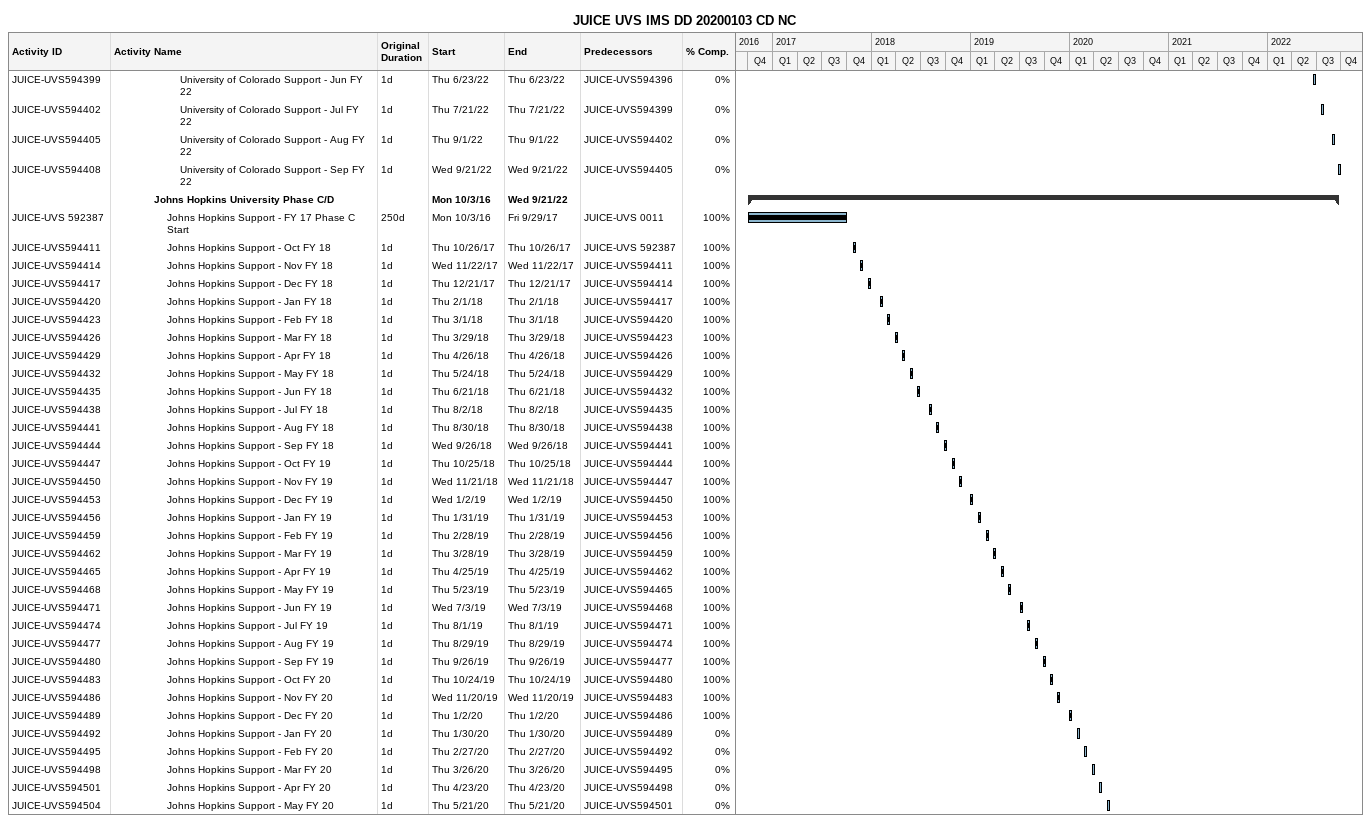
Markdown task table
JUICE UVS IMS DD 20200103 CD NC

| ID | Level | Task | Original duration | Start | Finish | Predecessors | % complete |
|---|---|---|---|---|---|---|---|
| JUICE-UVS594399 | 6 | University of Colorado Support - Jun FY 22 | 1d | 2022-06-23 | 2022-06-23 | JUICE-UVS594396 | 0 |
| JUICE-UVS594402 | 6 | University of Colorado Support - Jul FY 22 | 1d | 2022-07-21 | 2022-07-21 | JUICE-UVS594399 | 0 |
| JUICE-UVS594405 | 6 | University of Colorado Support - Aug FY 22 | 1d | 2022-09-01 | 2022-09-01 | JUICE-UVS594402 | 0 |
| JUICE-UVS594408 | 6 | University of Colorado Support - Sep FY 22 | 1d | 2022-09-21 | 2022-09-21 | JUICE-UVS594405 | 0 |
|  | 4 | **Johns Hopkins University Phase C/D** |  | 2016-10-03 | 2022-09-21 |  |  |
| JUICE-UVS 592387 | 5 | Johns Hopkins Support - FY 17 Phase C Start | 250d | 2016-10-03 | 2017-09-29 | JUICE-UVS 0011 | 100 |
| JUICE-UVS594411 | 5 | Johns Hopkins Support - Oct FY 18 | 1d | 2017-10-26 | 2017-10-26 | JUICE-UVS 592387 | 100 |
| JUICE-UVS594414 | 5 | Johns Hopkins Support - Nov FY 18 | 1d | 2017-11-22 | 2017-11-22 | JUICE-UVS594411 | 100 |
| JUICE-UVS594417 | 5 | Johns Hopkins Support - Dec FY 18 | 1d | 2017-12-21 | 2017-12-21 | JUICE-UVS594414 | 100 |
| JUICE-UVS594420 | 5 | Johns Hopkins Support - Jan FY 18 | 1d | 2018-02-01 | 2018-02-01 | JUICE-UVS594417 | 100 |
| JUICE-UVS594423 | 5 | Johns Hopkins Support - Feb FY 18 | 1d | 2018-03-01 | 2018-03-01 | JUICE-UVS594420 | 100 |
| JUICE-UVS594426 | 5 | Johns Hopkins Support - Mar FY 18 | 1d | 2018-03-29 | 2018-03-29 | JUICE-UVS594423 | 100 |
| JUICE-UVS594429 | 5 | Johns Hopkins Support - Apr FY 18 | 1d | 2018-04-26 | 2018-04-26 | JUICE-UVS594426 | 100 |
| JUICE-UVS594432 | 5 | Johns Hopkins Support - May FY 18 | 1d | 2018-05-24 | 2018-05-24 | JUICE-UVS594429 | 100 |
| JUICE-UVS594435 | 5 | Johns Hopkins Support - Jun FY 18 | 1d | 2018-06-21 | 2018-06-21 | JUICE-UVS594432 | 100 |
| JUICE-UVS594438 | 5 | Johns Hopkins Support - Jul FY 18 | 1d | 2018-08-02 | 2018-08-02 | JUICE-UVS594435 | 100 |
| JUICE-UVS594441 | 5 | Johns Hopkins Support - Aug FY 18 | 1d | 2018-08-30 | 2018-08-30 | JUICE-UVS594438 | 100 |
| JUICE-UVS594444 | 5 | Johns Hopkins Support - Sep FY 18 | 1d | 2018-09-26 | 2018-09-26 | JUICE-UVS594441 | 100 |
| JUICE-UVS594447 | 5 | Johns Hopkins Support - Oct FY 19 | 1d | 2018-10-25 | 2018-10-25 | JUICE-UVS594444 | 100 |
| JUICE-UVS594450 | 5 | Johns Hopkins Support - Nov FY 19 | 1d | 2018-11-21 | 2018-11-21 | JUICE-UVS594447 | 100 |
| JUICE-UVS594453 | 5 | Johns Hopkins Support - Dec FY 19 | 1d | 2019-01-02 | 2019-01-02 | JUICE-UVS594450 | 100 |
| JUICE-UVS594456 | 5 | Johns Hopkins Support - Jan FY 19 | 1d | 2019-01-31 | 2019-01-31 | JUICE-UVS594453 | 100 |
| JUICE-UVS594459 | 5 | Johns Hopkins Support - Feb FY 19 | 1d | 2019-02-28 | 2019-02-28 | JUICE-UVS594456 | 100 |
| JUICE-UVS594462 | 5 | Johns Hopkins Support - Mar FY 19 | 1d | 2019-03-28 | 2019-03-28 | JUICE-UVS594459 | 100 |
| JUICE-UVS594465 | 5 | Johns Hopkins Support - Apr FY 19 | 1d | 2019-04-25 | 2019-04-25 | JUICE-UVS594462 | 100 |
| JUICE-UVS594468 | 5 | Johns Hopkins Support - May FY 19 | 1d | 2019-05-23 | 2019-05-23 | JUICE-UVS594465 | 100 |
| JUICE-UVS594471 | 5 | Johns Hopkins Support - Jun FY 19 | 1d | 2019-07-03 | 2019-07-03 | JUICE-UVS594468 | 100 |
| JUICE-UVS594474 | 5 | Johns Hopkins Support - Jul FY 19 | 1d | 2019-08-01 | 2019-08-01 | JUICE-UVS594471 | 100 |
| JUICE-UVS594477 | 5 | Johns Hopkins Support - Aug FY 19 | 1d | 2019-08-29 | 2019-08-29 | JUICE-UVS594474 | 100 |
| JUICE-UVS594480 | 5 | Johns Hopkins Support - Sep FY 19 | 1d | 2019-09-26 | 2019-09-26 | JUICE-UVS594477 | 100 |
| JUICE-UVS594483 | 5 | Johns Hopkins Support - Oct FY 20 | 1d | 2019-10-24 | 2019-10-24 | JUICE-UVS594480 | 100 |
| JUICE-UVS594486 | 5 | Johns Hopkins Support - Nov FY 20 | 1d | 2019-11-20 | 2019-11-20 | JUICE-UVS594483 | 100 |
| JUICE-UVS594489 | 5 | Johns Hopkins Support - Dec FY 20 | 1d | 2020-01-02 | 2020-01-02 | JUICE-UVS594486 | 100 |
| JUICE-UVS594492 | 5 | Johns Hopkins Support - Jan FY 20 | 1d | 2020-01-30 | 2020-01-30 | JUICE-UVS594489 | 0 |
| JUICE-UVS594495 | 5 | Johns Hopkins Support - Feb FY 20 | 1d | 2020-02-27 | 2020-02-27 | JUICE-UVS594492 | 0 |
| JUICE-UVS594498 | 5 | Johns Hopkins Support - Mar FY 20 | 1d | 2020-03-26 | 2020-03-26 | JUICE-UVS594495 | 0 |
| JUICE-UVS594501 | 5 | Johns Hopkins Support - Apr FY 20 | 1d | 2020-04-23 | 2020-04-23 | JUICE-UVS594498 | 0 |
| JUICE-UVS594504 | 5 | Johns Hopkins Support - May FY 20 | 1d | 2020-05-21 | 2020-05-21 | JUICE-UVS594501 | 0 |
